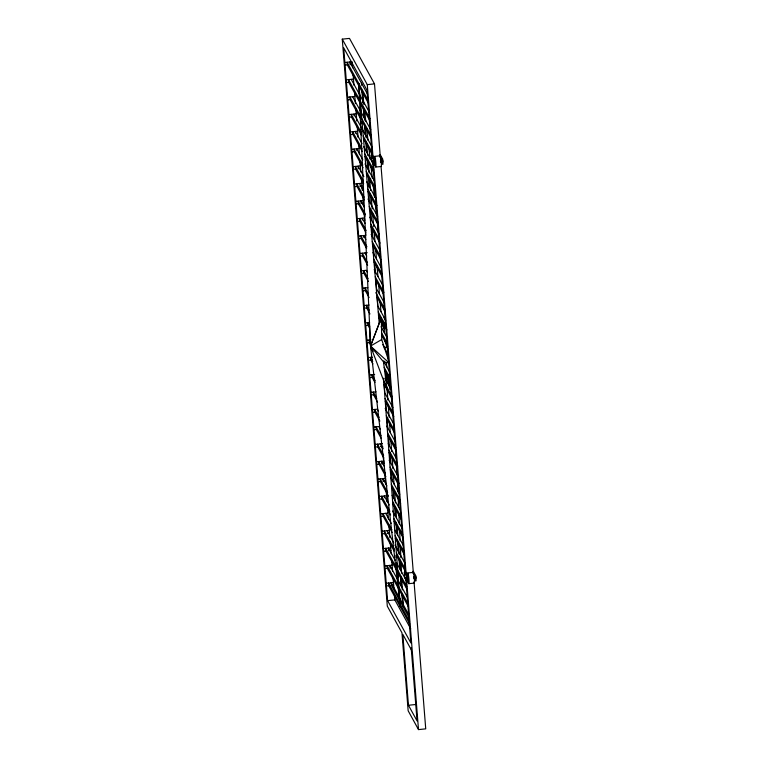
<?xml version="1.0" encoding="UTF-8"?>
<svg xmlns="http://www.w3.org/2000/svg" width="768" height="768" viewBox="0 0 768 768"><rect width="100%" height="100%" fill="white"/><g stroke="black" fill="none" stroke-linecap="round" stroke-linejoin="round"><path stroke-width="1.15" d="M389.818 389.462L390.163 378.691M375.053 160.762L375.36 162.97L375.187 162.307M382.838 162.173L382.55 159.648L382.637 161.549M408.144 577.19L408.365 579.408M413.558 576.634L413.923 578.678M383.549 378.23L400.339 606.874L370.522 346.08L381.379 317.645L381.696 339.533L388.541 360.374M384.278 328.33L381.936 323.117L382.762 320.918M381.379 317.645L370.522 346.08L371.462 349.546M387.533 353.798L388.368 351.61M383.827 363.398L384.653 361.238M387.552 353.674L388.387 351.514M381.696 339.533L370.522 346.08L387.11 389.741L383.462 361.805L370.522 346.08L369.629 327.12M384.173 348.125L387.226 346.339M414.058 581.952L425.731 728.861L418.502 729.6L408.154 710.774L401.962 632.813L387.302 606.154L342.269 39.139L349.498 38.4L374.506 83.885L380.294 156.749M344.87 62.496L352.09 61.757L352.57 67.805M345.082 65.155L347.338 64.925L368.4 103.248M350.045 64.646L352.301 64.416M346.243 79.853L353.472 79.114M346.454 82.512L348.71 82.282L359.645 102.163M342.269 39.139L367.277 84.624L374.506 83.885M347.626 97.219L354.845 96.48M347.837 99.869L350.093 99.638L360.336 118.272M348.998 114.576L356.227 113.837M349.21 117.235L351.466 117.005L361.603 135.437M350.381 131.933L357.6 131.194M350.592 134.592L352.848 134.362L362.323 151.584M351.763 149.29L358.982 148.55M351.974 151.949L354.23 151.718L363.043 167.76M371.28 155.693L372.182 155.597L374.438 159.715L374.861 165.024L373.958 165.12L371.702 161.002L371.28 155.693L373.536 159.802L373.958 165.12M379.402 154.858L380.304 154.762L382.57 158.88L382.992 164.198L382.09 164.285L381.667 158.976L379.968 155.885M374.698 156.346L380.122 155.789M373.536 159.802L374.438 159.715M381.667 158.976L382.57 158.88M353.136 166.656L360.365 165.917M353.347 169.306L355.603 169.075L363.638 183.686M375.763 167.04L381.187 166.483M354.518 184.013L361.738 183.274M354.73 186.672L356.986 186.442L364.358 199.853M359.693 186.163L361.949 185.933M355.891 201.37L363.12 200.63M356.102 204.029L358.368 203.798L365.098 216.038M361.075 203.52L363.331 203.29M357.274 218.726L364.493 217.987M357.485 221.386L359.741 221.155L365.846 232.253M358.656 236.093L365.875 235.344L365.52 230.822M358.867 238.742L361.123 238.512L366.605 248.486M360.029 253.45L367.258 252.71M360.24 256.109L362.496 255.878L367.651 265.238M361.411 270.806L366.374 270.298L367.507 272.362M361.622 273.466L363.878 273.235L368.4 281.462M362.784 288.163L367.757 287.654M362.995 290.822L365.261 290.592L369.091 297.571M364.166 305.52L369.13 305.021M364.378 308.179L366.634 307.949L369.946 313.978M365.549 322.886L369.61 322.464M365.76 325.546L368.016 325.315L369.542 328.09M366.922 340.243L370.992 339.83M367.133 342.902L369.389 342.672L371.558 346.598M368.304 357.6L372.365 357.187M368.515 360.259L370.771 360.029L372.912 363.917M369.677 374.957L374.65 374.448M369.888 377.616L372.154 377.386L374.986 382.541M371.059 392.323L376.022 391.814M371.27 394.982L373.526 394.742L377.539 402.048M372.442 409.68L377.405 409.171L378.499 411.168M372.653 412.339L374.909 412.109L379.853 421.094M373.814 427.037L378.787 426.528L380.448 429.562M374.026 429.696L376.282 429.466L381.283 438.557M375.197 444.394L382.416 443.654M375.408 447.053L377.664 446.822L383.846 458.064M380.371 446.544L382.627 446.314L382.81 448.579M376.579 461.76L383.798 461.021M376.79 464.419L379.046 464.179L385.862 476.592M381.754 463.91L384.01 463.67L383.347 455.366M377.952 479.117L385.181 478.378M378.163 481.776L380.419 481.546L388.464 496.176M383.126 481.267L385.392 481.037M379.334 496.474L386.554 495.734M379.546 499.133L381.802 498.902L390.634 514.963M380.707 513.83L387.936 513.091M380.918 516.49L383.184 516.259L392.102 532.502M382.09 531.197L389.309 530.458M382.301 533.846L384.557 533.616L394.147 551.059M387.264 533.347L389.52 533.107M383.472 548.554L390.691 547.814M383.683 551.213L385.939 550.982L396.768 570.682M388.646 550.704L390.902 550.474M384.845 565.91L392.074 565.171M385.056 568.57L387.312 568.339L408.298 606.499M390.029 568.061L392.285 567.83M404.362 572.304L405.264 572.218L407.53 576.336L407.952 581.645L407.05 581.741L404.784 577.622L404.362 572.304L406.627 576.422L407.05 581.741M412.493 571.478L413.395 571.382L415.661 575.501L416.083 580.819L415.171 580.906L414.749 575.597L413.059 572.506M407.789 572.966L413.203 572.41M406.627 576.422L407.53 576.336M414.749 575.597L415.661 575.501M386.227 583.267L393.446 582.528M386.438 585.926L393.658 585.187M408.854 583.661L414.269 583.104M372.288 156.922L366.979 90.144L343.699 47.798L387.6 600.634L394.829 599.894L410.726 628.81M411.446 650.064L402.826 634.387L408.451 705.254L415.68 704.515M383.462 361.805L388.752 363.024M388.608 362.419L370.522 346.08L358.762 83.443L379.229 323.395M415.862 578.774L415.642 576.269L415.68 577.853M367.574 94.253L349.834 61.987L349.978 63.763M368.189 100.579L347.126 62.266L347.338 64.925M351.206 79.344L369.312 112.272M370.061 118.829L348.499 79.622L348.71 82.282M360.211 103.21L369.696 120.451M352.589 96.71L370.742 129.725M360.71 116.688L349.882 96.989L350.093 99.638M361.277 117.725L371.453 136.224M361.997 121.286L371.098 137.856M380.39 161.203L381.523 163.258M372.173 147.187L353.971 114.067L354.106 115.834M361.411 132.806L351.254 114.346L351.466 117.005M363.264 136.176L372.288 152.592M363.494 138.864L373.066 156.278M373.171 161.942L374.861 165.024M362.045 143.606L355.344 131.424L355.488 133.2M363.715 146.65L373.603 164.64M362.122 148.954L352.637 131.702L352.848 134.362M364.762 153.754L373.69 169.997M364.992 156.442L373.901 172.656M362.794 159.83L356.726 148.781L356.87 150.557M365.002 163.843L374.486 181.094M362.851 165.13L354.019 149.059L354.23 151.718M366.259 171.331L375.091 187.392M366.49 174.019L375.302 190.061M363.85 176.592L358.109 166.147L358.31 168.797M366.72 181.824L376.214 199.085M363.437 181.056L355.392 166.416L355.603 169.075M367.757 188.909L376.954 205.632M367.987 191.606L376.598 207.254M359.482 183.504L363.456 190.742M368.006 199.008L377.654 216.547M364.166 197.222L356.774 183.782L356.986 186.442M369.254 206.486L378.355 223.027M369.485 209.184L378 224.659M364.234 206.995L360.864 200.861L360.998 202.637M369.85 217.219L379.085 234.01M365.462 214.426L358.157 201.139L358.368 203.798M370.762 224.064L379.19 239.405M370.982 226.762L379.958 243.082M365.021 223.277L362.237 218.218L362.381 219.994M371.126 234.394L380.525 251.472M366.202 230.63L359.53 218.496L359.741 221.155M372.259 241.642L380.592 256.81M372.49 244.339L380.803 259.469M365.818 239.578L363.619 235.584L363.763 237.35M372.96 252.566L381.408 267.936M366.95 246.845L360.912 235.853L361.123 238.512M373.757 259.219L381.994 274.214M373.987 261.917L382.214 276.874M365.002 252.941L366.72 256.07M374.17 269.616L383.126 285.907M367.45 262.598L362.285 253.219L362.496 255.878M375.254 276.806L383.856 292.435M375.485 279.494L383.491 294.058M384.557 303.379L376.57 288.845L375.917 279.907M368.198 278.822L363.667 270.576L363.878 273.235M375.792 292.627L385.248 309.83M376.982 297.072L384.902 311.472M385.69 320.285L377.827 305.981L377.174 297.053M368.256 293.77L365.05 287.933L365.261 290.592M378.25 311.962L385.661 325.421M378.48 314.65L386.899 329.952M381.043 326.688L387.552 338.515M369.13 310.205L366.422 305.29L366.634 307.949M381.6 332.899L387.542 343.709M381.629 335.232L387.706 346.282M382.723 344.582L388.406 354.922M369.84 326.362L367.805 322.656L368.016 325.315M383.53 360.912L389.645 372.038M370.282 342.019L369.178 340.013L369.389 342.672M384.182 367.296L390.259 378.346M384.566 370.272L390.509 381.091M384.912 378.269L391.075 389.472M372.749 361.354L370.56 357.37L370.771 360.029M383.789 381.427L392.198 396.73M383.981 384.058L391.92 398.486M392.842 407.549L384.826 392.966L384.144 384.95M375.331 380.899L371.942 374.726L372.154 377.386M385.046 398.573L392.957 412.963M385.238 401.194L393.734 416.65M385.181 408.461L393.59 423.754M376.752 398.333L373.315 392.093L373.526 394.742M386.304 415.709L394.31 430.282M386.496 418.33L394.522 432.931M386.726 426.125L395.203 441.552M379.085 417.427L374.698 409.45L374.909 412.109M387.562 432.845L395.789 447.811M387.754 435.475L395.99 450.461M388.214 443.683L396.518 458.794M381.062 435.888L376.07 426.806L376.282 429.466M388.819 449.99L397.69 466.128M389.011 452.611L397.344 467.77M380.16 443.885L382.963 448.992M389.136 460.214L398.4 477.053M383.626 455.395L377.453 444.163L377.664 446.822M390.077 467.126L399.053 483.456M390.269 469.757L398.698 485.088M384.374 466.406L381.542 461.251L381.686 463.018M390.614 477.763L399.715 494.314M385.075 472.877L378.835 461.53L379.046 464.179M391.334 484.272L399.85 499.747M391.526 486.893L400.618 503.434M386.938 485.914L382.915 478.608L383.059 480.384M392.102 495.302L400.464 510.518M387.667 492.451L380.208 478.886L380.419 481.546M392.592 501.408L401.194 517.066M392.784 504.029L401.405 519.715M389.261 504.989L384.298 495.965L384.442 497.741M392.563 510.998L402.067 528.298M389.856 511.277L381.59 496.243L381.802 498.902M393.85 518.544L402.672 534.586M394.042 521.174L402.874 537.235M385.68 513.322L391.248 523.459M394.589 529.536L403.392 545.539M391.882 529.814L382.973 513.6L383.184 516.259M395.107 535.69L404.582 552.912M395.299 538.31L404.227 554.554M387.053 530.688L393.811 542.976M394.934 545.021L405.274 563.818M394.483 549.398L384.346 530.966L384.557 533.616M396.365 552.826L405.379 569.213M396.557 555.456L406.147 572.89M395.261 560.467L388.435 548.045L388.579 549.811M396.403 562.541L406.598 581.078M395.971 566.957L385.728 548.323L385.939 550.982M397.622 569.971L406.733 586.531M397.814 572.592L407.51 590.218M397.286 579.005L389.818 565.402L389.952 567.178M398.438 581.098L407.347 597.293M408.086 603.85L387.101 565.68L387.312 568.339M408.941 615.043L391.19 582.758L391.402 585.418L409.142 617.683M409.555 621.36L388.483 583.037L388.694 585.696L409.757 624.01M387.6 600.634L410.89 642.979L405.763 578.467M408.451 705.254L417.082 720.941L411.178 647.818M384.211 328.934L378.643 317.136L378.49 315.005M373.046 351.446L370.522 346.08L371.453 348.163M380.563 159.907L380.774 162.422L380.602 161.76M384.768 340.349L388.368 351.322M384.086 317.376L384.72 319.68M388.886 385.507L385.872 372.624L386.496 381.149M386.179 385.776L387.11 389.741M386.314 362.621L386.89 367.018M387.888 374.707L389.424 386.486M362.429 91.498L363.926 104.602M364.608 110.554L365.827 121.267M366.643 128.419L368.006 140.323M368.822 147.466L370.186 159.379M371.002 166.522L372.365 178.426M373.181 185.578L374.544 197.482M375.226 203.434L376.589 215.347M377.261 221.299L378.221 229.632M361.622 84.96L361.469 83.165L361.603 84.912M362.189 91.584L363.13 102.538M363.59 108.01L364.627 120.115M365.088 125.597L366.125 137.693M366.595 143.174L367.622 155.27M368.093 160.752L369.12 172.848M369.59 178.33L370.618 190.426M371.088 195.907L372.192 208.906M372.586 213.485L373.699 226.483M374.083 231.062L374.966 241.373M375.59 248.64L376.464 258.95M377.088 266.218L377.962 276.528M378.586 283.795L379.459 294.106M380.083 301.373L380.966 311.683M381.754 320.928L381.936 323.117M385.642 402.528L386.323 410.544M386.947 417.811L387.821 428.122M388.445 435.389L389.318 445.699M389.942 452.976L390.826 463.277M391.536 471.696L392.323 480.854M393.034 489.274L393.821 498.432M394.541 506.851L395.318 516.01M395.837 522.144L396.816 533.587M397.344 539.722L398.467 552.96M399.034 559.584L399.821 568.752M400.435 576.019L401.318 586.33M401.933 593.597L403.046 606.595L402.509 594.653M395.933 555.283L396.134 557.578M396.72 564.442L397.008 567.878M397.43 572.861L397.824 577.44M398.122 580.877L398.602 586.598M398.678 587.501L400.339 606.874L400.128 604.214M413.395 573.59L381.053 166.301A5.376 0.528 84.2 0 0 381.034 159.85A5.376 0.528 84.2 0 0 379.891 157.286M367.277 84.624L373.162 158.678M373.45 162.259L406.176 574.33M406.55 579.11L418.502 729.6M372.672 161.846L405.437 574.339M358.973 86.102L358.762 83.443L360.019 100.579M353.107 74.592L353.952 85.171M354.576 93.082L355.421 103.661M355.776 108.182L356.794 121.018M357.245 126.672L358.08 137.242M358.627 144.029L359.462 154.608M360 161.386L360.845 171.965M361.286 177.619L362.314 190.454M362.669 194.976L363.6 206.678M364.138 213.466L364.704 220.646M384.816 473.856L385.661 484.426M386.198 491.213L387.034 501.782M387.571 508.57L388.416 519.149M388.867 524.803L389.885 537.638M390.24 542.16L391.171 553.862M391.709 560.65L392.554 571.219M393.091 578.006L393.926 588.586M394.464 595.363L394.829 599.894M387.014 388.243L387.878 400.042M388.272 405.379L389.136 417.178M389.53 422.525L390.269 432.576M390.874 440.774L391.661 451.459M392.131 457.92L392.918 468.605M393.302 473.942L394.042 483.994M394.646 492.202L395.434 502.877M395.827 508.224L396.557 518.275M397.085 525.36L397.814 535.411M398.419 543.619L399.206 554.304M399.6 559.642L400.339 569.693M400.858 576.778L401.597 586.829M402.192 595.037L403.046 606.595M361.997 90.25L362.928 102.931M363.254 107.395L363.994 117.446M364.589 125.654L365.251 134.582M365.77 141.677L366.509 151.728M367.027 158.813L367.766 168.864M368.371 177.072L369.149 187.757M369.542 193.094L370.282 203.146M370.886 211.354L371.539 220.282M372.144 228.49L372.797 237.427M373.315 244.512L374.054 254.563M374.659 262.771L375.437 273.456M360.461 106.55L361.037 114.374M361.555 121.459L361.718 123.696M362.131 129.274L362.294 131.51M396.202 453.782L396.422 458.563M396.739 465.725L397.162 475.277M397.488 482.438L397.91 491.99M398.131 496.762L398.611 507.504M398.88 513.475L399.36 524.218M399.571 528.998L400.109 540.931M400.32 545.712L400.858 557.645M401.069 562.426L401.549 573.168M401.818 579.139L402.298 589.882M384.173 323.232L384.307 332.621M413.011 573.072A5.376 0.528 84.2 0 1 414.278 577.853A5.376 0.528 84.2 0 1 413.933 582.336M407.664 576.826A5.376 0.528 84.2 0 1 408.192 573.984A5.376 0.528 84.2 0 1 409.066 582.749A5.376 0.528 84.2 0 1 407.933 579.6M374.573 160.205A5.376 0.528 84.2 0 1 375.11 157.373A5.376 0.528 84.2 0 1 375.974 166.128A5.376 0.528 84.2 0 1 374.851 162.979M373.027 160.771L373.325 163.181L373.027 160.771M406.109 577.392L406.416 579.802L406.109 577.392"/></g></svg>
